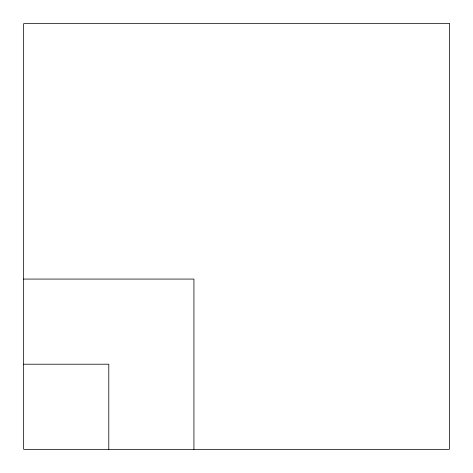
<?xml version="1.0" encoding="UTF-8"?>
<svg xmlns="http://www.w3.org/2000/svg" width="473" height="473" viewBox="0 0 473 473"><rect width="100%" height="100%" fill="white"/><g stroke="black" fill="none" stroke-linecap="round" stroke-linejoin="round"><path stroke-width="0.71" d="M23.65 279.07L193.93 279.07L193.93 449.35M23.65 364.21L108.79 364.21L108.79 449.35M449.35 23.65L23.65 23.65L23.65 449.35L449.35 449.35L449.35 23.65"/></g></svg>
